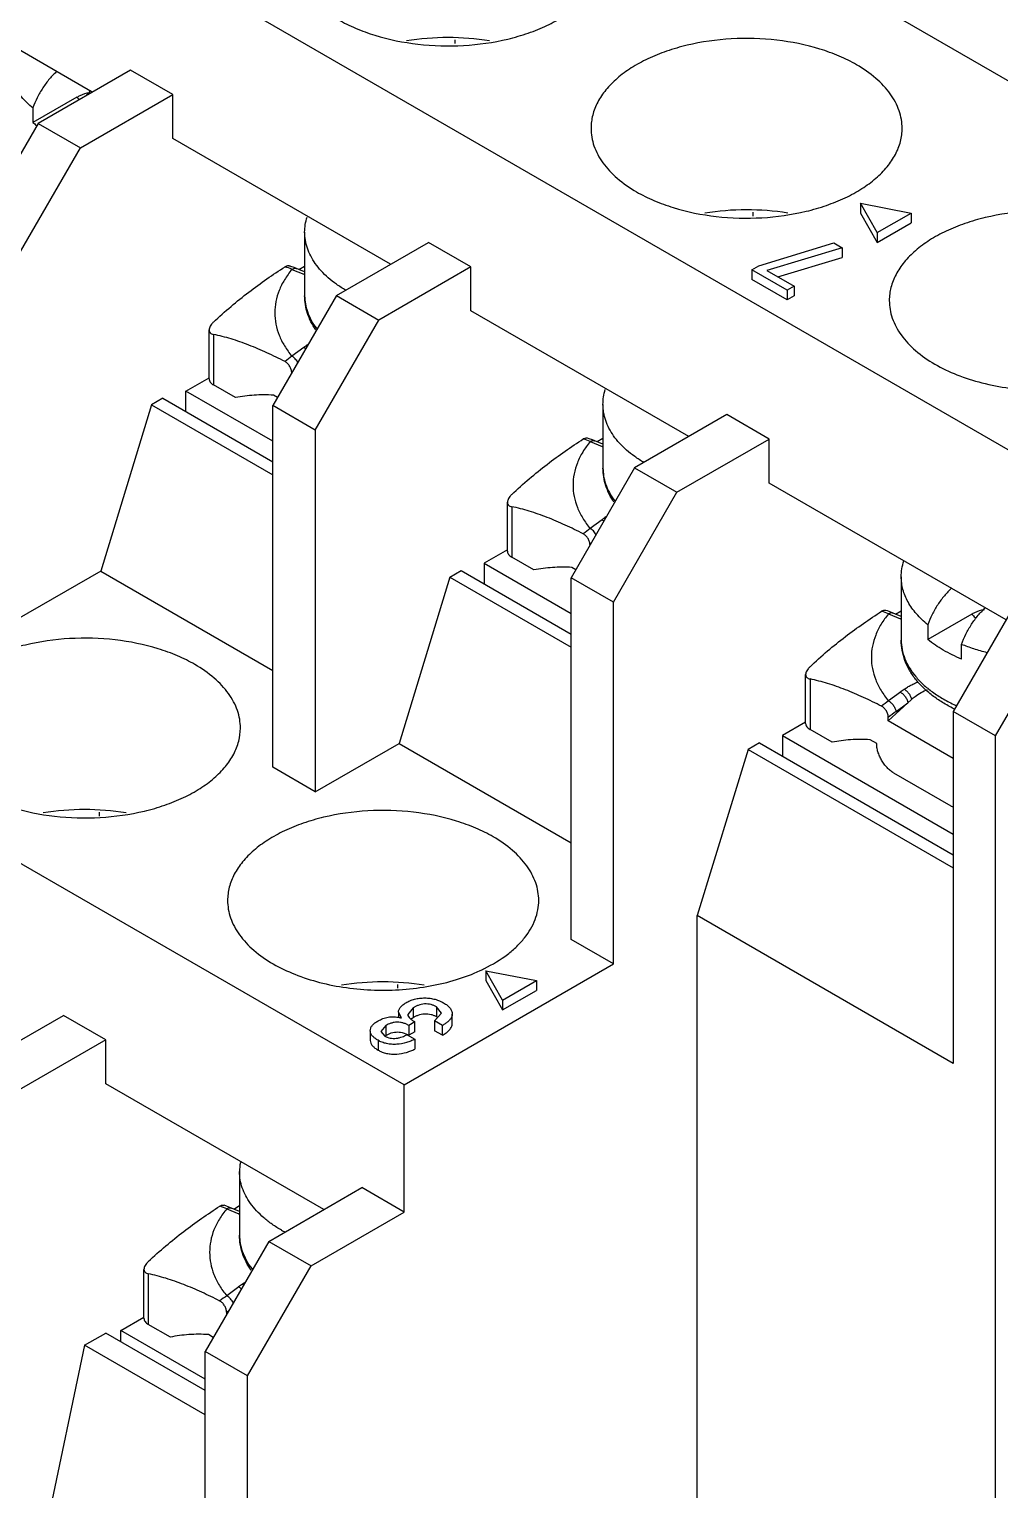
# Model space of a CAD drawing. Header units: millimetres. Extents: x 10.6 to 82, y 34.2 to 95.1.
# Drawn here: x 22.59 to 38.82, y 47.12 to 71.52 of the extents above; entities that cross this region are included whole.
import ezdxf

# ---------------------------------------------------------------- set-up
doc = ezdxf.new("R2010")
doc.units = ezdxf.units.MM
doc.header["$LTSCALE"] = 8.408249
doc.layers.get('0').update_dxf_attribs({"linetype": 'CONTINUOUS'})

msp = doc.modelspace()

# ---------------------------------------------------------------- linework, layer by layer
at = {"color": 7}
for p, q in [((43.094, 68.262), (26.832, 77.65)), ((39.947, 63.914), (19.299, 75.834)), ((23.648, 70.466), (20.007, 72.568)), ((29.708, 71.336), (29.708, 71.274)), ((24.285, 70.833), (22.743, 69.943)), ((24.992, 70.425), (24.285, 70.833)), ((23.391, 70.379), (22.657, 69.955)), ((23.45, 69.535), (24.992, 70.425)), ((24.992, 69.69), (24.992, 70.425)), ((22.657, 70.2), (22.657, 69.955)), ((22.743, 69.943), (21.682, 68.106)), ((22.743, 69.943), (23.45, 69.535)), ((28.633, 67.588), (24.992, 69.69)), ((22.39, 67.698), (23.45, 69.535)), ((36.485, 68.607), (36.485, 68.444)), ((36.767, 68.117), (36.485, 68.607)), ((36.485, 68.607), (37.333, 68.444)), ((34.693, 68.395), (34.693, 68.458)), ((36.485, 68.444), (36.767, 67.954)), ((36.767, 68.117), (37.333, 68.444)), ((37.333, 68.444), (37.333, 68.281)), ((27.198, 68.125), (27.198, 67.063)), ((36.767, 67.954), (37.333, 68.281)), ((36.767, 68.117), (36.767, 67.954)), ((27.728, 67.065), (29.27, 67.955)), ((29.977, 67.547), (29.27, 67.955)), ((34.789, 67.563), (36.041, 67.946)), ((36.18, 67.866), (34.921, 67.487)), ((36.041, 67.946), (36.18, 67.866)), ((36.18, 67.866), (36.18, 67.703)), ((35.107, 67.38), (36.18, 67.703)), ((26.986, 67.504), (27.183, 67.422)), ((27.198, 67.46), (27.063, 67.516)), ((27.102, 67.5), (27.198, 67.556)), ((29.977, 67.547), (28.435, 66.657)), ((29.977, 66.812), (29.977, 67.547)), ((34.671, 67.495), (34.789, 67.563)), ((34.671, 67.495), (34.671, 67.332)), ((35.261, 67.155), (34.671, 67.495)), ((34.921, 67.487), (35.379, 67.223)), ((35.261, 66.992), (34.671, 67.332)), ((35.379, 67.223), (35.261, 67.155)), ((35.261, 67.155), (35.261, 66.992)), ((35.379, 67.223), (35.379, 67.06)), ((27.728, 67.065), (26.668, 65.228)), ((27.728, 67.065), (28.435, 66.657)), ((35.379, 67.06), (35.261, 66.992)), ((27.375, 64.82), (28.435, 66.657)), ((33.618, 64.71), (29.977, 66.812)), ((25.601, 65.675), (25.601, 66.492)), ((25.674, 66.418), (25.674, 65.573)), ((27.183, 66.198), (26.986, 66.051)), ((25.214, 65.471), (25.601, 65.694)), ((25.214, 65.128), (25.214, 65.471)), ((26.668, 64.632), (25.214, 65.471)), ((26.042, 65.361), (25.674, 65.573)), ((26.745, 65.363), (26.678, 65.402)), ((24.638, 65.24), (23.79, 62.464)), ((24.829, 65.351), (24.638, 65.24)), ((24.638, 65.24), (26.668, 64.069)), ((24.829, 65.351), (26.668, 64.289)), ((26.668, 59.186), (26.668, 65.228)), ((27.375, 64.82), (26.668, 65.228)), ((32.184, 65.247), (32.184, 64.185)), ((34.255, 65.077), (32.713, 64.187)), ((34.962, 64.669), (34.255, 65.077)), ((27.375, 64.82), (27.375, 58.778)), ((32.184, 64.677), (32.087, 64.622)), ((33.42, 63.779), (34.962, 64.669)), ((34.962, 63.934), (34.962, 64.669)), ((31.971, 64.626), (32.169, 64.544)), ((32.184, 64.582), (32.048, 64.638)), ((32.713, 64.187), (31.653, 62.35)), ((32.713, 64.187), (33.42, 63.779)), ((38.922, 61.648), (34.962, 63.934)), ((32.36, 61.942), (33.42, 63.779)), ((30.586, 62.797), (30.586, 63.614)), ((30.659, 63.539), (30.659, 62.695)), ((32.169, 63.319), (31.971, 63.173)), ((28.86, 53.879), (13.197, 62.922)), ((30.586, 62.816), (30.2, 62.593)), ((23.79, 62.464), (22.39, 61.656)), ((23.79, 62.464), (26.668, 60.803)), ((29.623, 62.362), (29.814, 62.473)), ((29.814, 62.473), (31.653, 61.411)), ((30.2, 62.593), (30.2, 62.25)), ((30.2, 62.593), (31.653, 61.754)), ((31.027, 62.482), (30.659, 62.695)), ((31.73, 62.485), (31.663, 62.524)), ((29.623, 62.362), (28.775, 59.586)), ((29.623, 62.362), (31.653, 61.191)), ((31.653, 56.308), (31.653, 62.35)), ((32.36, 61.942), (31.653, 62.35)), ((37.169, 62.369), (37.169, 61.307)), ((39.24, 62.199), (38.038, 60.117)), ((32.36, 55.9), (32.36, 61.942)), ((36.956, 61.748), (37.154, 61.666)), ((37.169, 61.704), (37.034, 61.76)), ((37.072, 61.744), (37.169, 61.799)), ((38.346, 61.744), (37.613, 61.321)), ((38.745, 59.709), (39.947, 61.791)), ((37.613, 61.566), (37.613, 61.321)), ((38.178, 60.994), (38.178, 61.239)), ((35.571, 59.919), (35.571, 60.736)), ((35.644, 60.661), (35.644, 59.817)), ((37.341, 60.321), (36.952, 59.96)), ((37.154, 60.441), (36.956, 60.295)), ((37.082, 60.118), (37.28, 60.264)), ((38.038, 60.117), (38.038, 54.238)), ((38.745, 59.709), (38.038, 60.117)), ((35.571, 59.938), (35.185, 59.715)), ((36.013, 59.604), (35.644, 59.817)), ((36.952, 59.96), (36.952, 60.018)), ((38.038, 59.333), (36.952, 59.96)), ((27.375, 58.778), (28.775, 59.586)), ((28.775, 59.586), (31.653, 57.925)), ((34.799, 59.594), (34.608, 59.484)), ((34.799, 59.594), (38.038, 57.725)), ((35.185, 59.715), (35.185, 59.372)), ((35.185, 59.715), (38.038, 58.068)), ((36.758, 59.582), (36.648, 59.645)), ((38.745, 43.052), (38.745, 59.709)), ((34.608, 59.484), (33.76, 56.708)), ((34.608, 59.484), (38.038, 57.504)), ((27.375, 58.778), (26.668, 59.186)), ((37.041, 59.092), (37.995, 58.541)), ((23.768, 58.372), (23.768, 58.435)), ((33.76, 45.93), (33.76, 56.708)), ((38.038, 54.238), (33.76, 56.708)), ((32.36, 55.9), (31.653, 56.308)), ((28.86, 53.879), (32.36, 55.9)), ((30.507, 55.296), (30.224, 55.786)), ((30.224, 55.786), (30.224, 55.622)), ((30.224, 55.786), (31.073, 55.622)), ((28.754, 55.494), (28.754, 55.557)), ((30.224, 55.622), (30.507, 55.132)), ((30.507, 55.296), (31.073, 55.622)), ((30.507, 55.132), (31.073, 55.459)), ((31.073, 55.622), (31.073, 55.459)), ((29.011, 55.168), (28.921, 55.059)), ((29.011, 55.168), (29.011, 55.005)), ((29.485, 55.078), (29.4, 55.184)), ((29.4, 55.184), (29.4, 55.021)), ((30.507, 55.296), (30.507, 55.132)), ((21.612, 54.144), (23.167, 55.042)), ((23.874, 54.634), (23.167, 55.042)), ((28.817, 54.999), (28.766, 55.095)), ((28.766, 55.095), (28.766, 54.999)), ((29.042, 54.932), (28.939, 54.872)), ((28.996, 54.996), (29.011, 55.005)), ((29.042, 54.768), (29.042, 54.932)), ((29.367, 54.949), (29.485, 55.078)), ((29.367, 54.949), (29.367, 54.785)), ((29.499, 54.872), (29.367, 54.949)), ((29.665, 54.901), (29.665, 55.064)), ((28.295, 54.784), (28.295, 54.621)), ((28.553, 54.87), (28.471, 54.774)), ((28.471, 54.774), (28.54, 54.695)), ((28.536, 54.696), (28.553, 54.707)), ((28.553, 54.87), (28.553, 54.707)), ((28.91, 54.719), (29.042, 54.642)), ((28.939, 54.872), (28.939, 54.709)), ((29.042, 54.768), (28.939, 54.709)), ((29.499, 54.709), (29.367, 54.785)), ((29.499, 54.709), (29.499, 54.872)), ((23.874, 54.634), (22.319, 53.736)), ((23.874, 53.899), (23.874, 54.634)), ((28.425, 54.625), (28.425, 54.461)), ((29.042, 54.642), (29.042, 54.479)), ((27.516, 51.797), (23.874, 53.899)), ((28.86, 51.756), (28.86, 53.879)), ((26.11, 52.432), (26.11, 51.37)), ((26.597, 51.266), (28.153, 52.164)), ((28.86, 51.756), (28.153, 52.164)), ((25.897, 51.811), (26.095, 51.729)), ((26.11, 51.767), (25.974, 51.823)), ((26.013, 51.807), (26.11, 51.863)), ((27.304, 50.858), (28.86, 51.756)), ((26.597, 51.266), (25.536, 49.429)), ((26.597, 51.266), (27.304, 50.858)), ((24.512, 49.982), (24.512, 50.799)), ((26.243, 49.021), (27.304, 50.858)), ((24.585, 50.724), (24.585, 49.88)), ((26.095, 50.505), (25.897, 50.358)), ((25.893, 50.081), (25.893, 50.048)), ((24.126, 49.778), (24.512, 50.001)), ((24.126, 49.59), (24.126, 49.778)), ((25.536, 48.964), (24.126, 49.778)), ((24.953, 49.667), (24.585, 49.88)), ((23.521, 49.531), (22.814, 46.183)), ((23.521, 49.531), (23.874, 49.735)), ((25.536, 48.368), (23.521, 49.531)), ((25.536, 48.776), (23.874, 49.735)), ((25.671, 49.662), (25.589, 49.709)), ((26.243, 49.021), (25.536, 49.429)), ((25.536, 42.815), (25.536, 49.429)), ((26.243, 41.591), (26.243, 49.021))]:
    msp.add_line(p, q, dxfattribs=at)
for points in [[(27.063, 67.516), (27.022, 67.533), (26.968, 67.554), (26.942, 67.563)], [(32.048, 64.638), (32.007, 64.655), (31.953, 64.675), (31.927, 64.685)], [(37.034, 61.76), (36.992, 61.777), (36.938, 61.797), (36.913, 61.807)], [(25.974, 51.823), (25.933, 51.84), (25.879, 51.861), (25.853, 51.87)]]:
    msp.add_lwpolyline(points, dxfattribs=at)
for centre, radius, start, end in [((24.004, 70.949), 0.837, 222.9553, 226.5997), ((24.519, 69.502), 1.332, 132.2518, 137.0794), ((23.791, 71.353), 1.8, 230.9379, 233.3233), ((25.898, 64.808), 2.907, 68.0332, 70.4807), ((29.289, 72.447), 5.448, 247.2659, 247.4374), ((30.969, 61.098), 6.352, 125.8654, 126.5872), ((27.109, 66.056), 0.16, 59.9915, 62.3242), ((29.622, 62.429), 4.48, 126.0415, 127.9006), ((26.911, 65.909), 0.161, 59.9931, 62.1033), ((30.884, 61.93), 2.907, 68.0332, 70.4807), ((32.041, 64.518), 0.129, 120.0139, 122.7052), ((32.239, 64.435), 0.13, 120.0168, 122.9683), ((34.274, 69.568), 5.448, 247.2659, 247.4374), ((32.233, 64.445), 0.117, 114.9337, 120.0333), ((35.954, 58.22), 6.352, 125.8654, 126.5872), ((32.094, 63.178), 0.16, 59.9915, 62.3242), ((34.607, 59.551), 4.48, 126.0415, 127.9006), ((35.869, 59.052), 2.907, 68.0332, 70.4807), ((37.026, 61.639), 0.129, 120.0139, 122.7052), ((37.224, 61.557), 0.13, 120.0168, 122.9683), ((39.259, 66.69), 5.448, 247.2659, 247.4374), ((37.218, 61.567), 0.117, 114.9353, 120.0333), ((39.592, 56.672), 4.48, 126.0415, 127.9006), ((36.882, 60.155), 0.158, 59.9779, 62.1185), ((40.939, 55.341), 6.352, 125.8654, 126.5872), ((37.081, 60.302), 0.157, 59.973, 62.3427), ((39.74, 56.532), 4.464, 126.544, 128.6469), ((39.167, 62.423), 2.521, 243.6651, 243.8133), ((39.186, 62.643), 2.663, 245.2466, 245.5984), ((28.957, 58.34), 2.807, 294.7012, 296.4296), ((28.664, 54.427), 0.592, 79.2099, 80.416), ((26.916, 52.432), 0.807, 169.1444, 179.9874), ((24.81, 49.115), 2.907, 68.0332, 70.4807), ((28.2, 56.753), 5.448, 247.2659, 247.4374), ((27.973, 53.462), 2.321, 240.0102, 241.5396), ((29.88, 45.405), 6.352, 125.8654, 126.5872), ((26.566, 49.997), 0.688, 122.9919, 126.2899), ((28.533, 46.736), 4.48, 126.0415, 127.9006), ((25.822, 50.216), 0.161, 59.9931, 62.1033), ((26.02, 50.363), 0.16, 59.9915, 62.3242), ((28.715, 46.552), 4.518, 128.0695, 128.6437)]:
    msp.add_arc(centre, radius, start, end, dxfattribs=at)
for points, knots in [([(27.76, 71.677), (27.853, 71.623), (28.054, 71.524), (28.493, 71.365), (29.099, 71.244), (29.849, 71.223), (30.469, 71.31), (30.931, 71.443), (31.244, 71.569), (31.522, 71.72), (31.759, 71.893), (31.95, 72.085), (32.092, 72.293), (32.179, 72.512), (32.198, 72.664), (32.198, 72.738)], [0, 0, 0, 0, 0.062392, 0.12881, 0.270304, 0.417367, 0.561619, 0.630255, 0.695382, 0.756364, 0.812833, 0.864766, 0.912567, 0.957168, 1, 1, 1, 1]), ([(28.9, 71.326), (29.129, 71.363), (29.593, 71.399), (30.058, 71.364), (30.287, 71.328)], [0, 0, 0, 0, 0.49989, 1, 1, 1, 1]), ([(36.422, 70.921), (36.329, 70.975), (36.128, 71.074), (35.689, 71.233), (35.083, 71.354), (34.333, 71.375), (33.713, 71.288), (33.251, 71.155), (32.938, 71.029), (32.66, 70.878), (32.423, 70.705), (32.232, 70.512), (32.09, 70.305), (32.003, 70.086), (31.984, 69.934), (31.984, 69.86)], [0, 0, 0, 0, 0.062392, 0.12881, 0.270304, 0.417367, 0.561619, 0.630255, 0.695382, 0.756364, 0.812833, 0.864766, 0.912567, 0.957168, 1, 1, 1, 1]), ([(22.657, 70.2), (22.589, 70.256), (22.494, 70.345), (22.389, 70.478), (22.326, 70.579), (22.276, 70.683), (22.24, 70.788), (22.218, 70.895), (22.213, 70.967), (22.213, 71.003)], [0, 0, 0, 0, 0.279024, 0.409688, 0.534968, 0.655621, 0.772583, 0.886957, 1, 1, 1, 1]), ([(23.058, 70.814), (23.014, 70.774), (22.929, 70.686), (22.819, 70.537), (22.726, 70.374), (22.677, 70.259), (22.657, 70.2)], [0, 0, 0, 0, 0.241641, 0.49354, 0.748789, 1, 1, 1, 1]), ([(37.184, 69.86), (37.184, 69.909), (37.175, 70.009), (37.123, 70.208), (36.991, 70.453), (36.743, 70.713), (36.536, 70.855), (36.422, 70.921)], [0, 0, 0, 0, 0.108162, 0.218372, 0.451339, 0.710478, 1, 1, 1, 1]), ([(23.391, 70.379), (23.409, 70.389), (23.476, 70.424), (23.549, 70.45), (23.603, 70.459)], [0, 0, 0, 0, 0.268493, 1, 1, 1, 1]), ([(31.984, 69.86), (31.984, 69.811), (31.992, 69.711), (32.044, 69.511), (32.177, 69.267), (32.424, 69.007), (32.631, 68.864), (32.745, 68.798)], [0, 0, 0, 0, 0.108162, 0.218372, 0.451339, 0.710478, 1, 1, 1, 1]), ([(32.745, 68.798), (32.838, 68.745), (33.039, 68.646), (33.479, 68.486), (34.084, 68.365), (34.835, 68.345), (35.454, 68.432), (35.916, 68.565), (36.229, 68.691), (36.507, 68.842), (36.744, 69.015), (36.936, 69.207), (37.077, 69.415), (37.164, 69.634), (37.184, 69.786), (37.184, 69.86)], [0, 0, 0, 0, 0.062392, 0.12881, 0.270304, 0.417367, 0.561619, 0.630255, 0.695382, 0.756364, 0.812833, 0.864766, 0.912567, 0.957168, 1, 1, 1, 1]), ([(27.198, 68.125), (27.198, 68.167), (27.205, 68.252), (27.225, 68.335), (27.238, 68.376)], [0, 0, 0, 0, 0.495965, 1, 1, 1, 1]), ([(33.885, 68.448), (34.114, 68.485), (34.578, 68.521), (35.043, 68.486), (35.272, 68.45)], [0, 0, 0, 0, 0.49989, 1, 1, 1, 1]), ([(41.407, 68.043), (41.314, 68.097), (41.114, 68.196), (40.674, 68.355), (40.068, 68.476), (39.318, 68.497), (38.698, 68.41), (38.236, 68.277), (37.923, 68.151), (37.645, 68), (37.408, 67.826), (37.217, 67.634), (37.076, 67.427), (36.989, 67.208), (36.969, 67.056), (36.969, 66.982)], [0, 0, 0, 0, 0.062392, 0.12881, 0.270304, 0.417367, 0.561619, 0.630255, 0.695382, 0.756364, 0.812833, 0.864766, 0.912567, 0.957168, 1, 1, 1, 1]), ([(27.884, 67.155), (27.831, 67.186), (27.73, 67.251), (27.593, 67.36), (27.474, 67.475), (27.375, 67.597), (27.297, 67.724), (27.24, 67.855), (27.206, 67.989), (27.198, 68.08), (27.198, 68.125)], [0, 0, 0, 0, 0.148259, 0.288928, 0.421976, 0.547837, 0.667263, 0.781374, 0.891681, 1, 1, 1, 1]), ([(25.674, 66.622), (25.769, 66.712), (25.962, 66.885), (26.261, 67.125), (26.563, 67.345), (26.768, 67.482), (26.87, 67.548)], [0, 0, 0, 0, 0.259903, 0.512674, 0.759011, 1, 1, 1, 1]), ([(26.986, 67.504), (26.94, 67.45), (26.859, 67.337), (26.767, 67.155), (26.711, 66.968), (26.692, 66.778), (26.711, 66.587), (26.767, 66.4), (26.859, 66.218), (26.94, 66.105), (26.986, 66.051)], [0, 0, 0, 0, 0.134032, 0.260625, 0.381755, 0.499995, 0.618237, 0.739369, 0.865966, 1, 1, 1, 1]), ([(26.87, 67.548), (26.876, 67.552), (26.888, 67.559), (26.907, 67.565), (26.926, 67.567), (26.937, 67.565), (26.942, 67.563)], [0, 0, 0, 0, 0.288938, 0.549954, 0.784553, 1, 1, 1, 1]), ([(26.986, 67.504), (26.992, 67.508), (27.004, 67.515), (27.024, 67.521), (27.044, 67.522), (27.057, 67.519), (27.063, 67.516)], [0, 0, 0, 0, 0.25941, 0.513244, 0.759335, 1, 1, 1, 1]), ([(27.382, 66.492), (27.353, 66.535), (27.3, 66.624), (27.242, 66.767), (27.206, 66.914), (27.198, 67.014), (27.198, 67.063)], [0, 0, 0, 0, 0.25706, 0.508099, 0.754973, 1, 1, 1, 1]), ([(27.198, 67.063), (27.198, 67.019), (27.206, 66.929), (27.228, 66.841), (27.243, 66.798)], [0, 0, 0, 0, 0.495512, 1, 1, 1, 1]), ([(36.969, 66.982), (36.969, 66.933), (36.977, 66.833), (37.029, 66.633), (37.162, 66.389), (37.409, 66.129), (37.616, 65.986), (37.73, 65.92)], [0, 0, 0, 0, 0.108162, 0.218372, 0.451339, 0.710478, 1, 1, 1, 1]), ([(25.674, 66.622), (25.663, 66.611), (25.644, 66.591), (25.62, 66.557), (25.605, 66.524), (25.601, 66.502), (25.601, 66.492)], [0, 0, 0, 0, 0.293339, 0.560644, 0.796647, 1, 1, 1, 1]), ([(27.243, 66.798), (27.26, 66.749), (27.303, 66.649), (27.362, 66.559), (27.395, 66.514)], [0, 0, 0, 0, 0.487146, 1, 1, 1, 1]), ([(25.601, 66.492), (25.601, 66.487), (25.602, 66.478), (25.605, 66.465), (25.612, 66.453), (25.623, 66.439), (25.644, 66.426), (25.664, 66.42), (25.674, 66.418)], [0, 0, 0, 0, 0.122875, 0.239708, 0.354185, 0.47014, 0.717926, 1, 1, 1, 1]), ([(26.87, 65.963), (26.77, 66.014), (26.571, 66.111), (26.27, 66.24), (25.973, 66.345), (25.773, 66.397), (25.674, 66.418)], [0, 0, 0, 0, 0.262393, 0.517753, 0.764165, 1, 1, 1, 1]), ([(27.214, 66.177), (27.212, 66.179), (27.204, 66.185), (27.195, 66.191), (27.189, 66.194)], [0, 0, 0, 0, 0.267126, 1, 1, 1, 1]), ([(26.982, 65.774), (26.982, 65.783), (26.981, 65.801), (26.972, 65.839), (26.955, 65.875), (26.933, 65.909), (26.913, 65.931), (26.893, 65.95), (26.877, 65.96), (26.87, 65.963)], [0, 0, 0, 0, 0.114815, 0.238878, 0.502845, 0.636426, 0.765959, 0.88811, 1, 1, 1, 1]), ([(27.085, 65.949), (27.079, 65.96), (27.065, 65.98), (27.042, 66.008), (27.017, 66.031), (27, 66.043), (26.991, 66.048)], [0, 0, 0, 0, 0.270723, 0.539955, 0.787319, 1, 1, 1, 1]), ([(37.73, 65.92), (37.848, 65.852), (38.105, 65.731), (38.523, 65.598), (38.975, 65.512), (39.448, 65.474), (39.924, 65.486), (40.388, 65.548), (40.825, 65.658), (41.099, 65.764), (41.227, 65.826)], [0, 0, 0, 0, 0.113076, 0.234748, 0.362742, 0.494453, 0.626922, 0.757163, 0.882347, 1, 1, 1, 1]), ([(25.601, 65.675), (25.601, 65.666), (25.604, 65.646), (25.619, 65.618), (25.643, 65.593), (25.663, 65.579), (25.674, 65.573)], [0, 0, 0, 0, 0.217772, 0.450927, 0.710222, 1, 1, 1, 1]), ([(26.678, 65.402), (26.623, 65.406), (26.515, 65.409), (26.302, 65.401), (26.145, 65.38), (26.042, 65.361)], [0, 0, 0, 0, 0.258229, 0.510024, 1, 1, 1, 1]), ([(32.184, 65.247), (32.184, 65.289), (32.19, 65.374), (32.21, 65.457), (32.223, 65.498)], [0, 0, 0, 0, 0.495965, 1, 1, 1, 1]), ([(32.869, 64.277), (32.816, 64.308), (32.715, 64.373), (32.578, 64.482), (32.459, 64.597), (32.36, 64.719), (32.282, 64.846), (32.226, 64.977), (32.191, 65.111), (32.184, 65.202), (32.184, 65.247)], [0, 0, 0, 0, 0.148259, 0.288928, 0.421976, 0.547837, 0.667263, 0.781374, 0.891681, 1, 1, 1, 1]), ([(30.659, 63.744), (30.754, 63.834), (30.947, 64.007), (31.246, 64.247), (31.548, 64.467), (31.753, 64.604), (31.855, 64.67)], [0, 0, 0, 0, 0.259903, 0.512674, 0.759011, 1, 1, 1, 1]), ([(31.855, 64.67), (31.861, 64.674), (31.873, 64.681), (31.893, 64.687), (31.911, 64.689), (31.922, 64.687), (31.927, 64.685)], [0, 0, 0, 0, 0.288938, 0.549954, 0.784553, 1, 1, 1, 1]), ([(31.971, 64.626), (31.925, 64.571), (31.844, 64.459), (31.752, 64.277), (31.696, 64.09), (31.677, 63.899), (31.696, 63.709), (31.752, 63.522), (31.844, 63.34), (31.925, 63.227), (31.971, 63.173)], [0, 0, 0, 0, 0.134032, 0.260625, 0.381755, 0.499995, 0.618237, 0.739369, 0.865966, 1, 1, 1, 1]), ([(31.976, 64.629), (31.982, 64.633), (31.993, 64.638), (32.012, 64.643), (32.031, 64.643), (32.043, 64.64), (32.048, 64.638)], [0, 0, 0, 0, 0.259331, 0.512655, 0.758624, 1, 1, 1, 1]), ([(32.367, 63.614), (32.338, 63.657), (32.286, 63.746), (32.227, 63.888), (32.192, 64.035), (32.184, 64.135), (32.184, 64.185)], [0, 0, 0, 0, 0.25706, 0.508099, 0.754973, 1, 1, 1, 1]), ([(32.184, 64.185), (32.184, 64.141), (32.191, 64.051), (32.213, 63.963), (32.228, 63.92)], [0, 0, 0, 0, 0.495512, 1, 1, 1, 1]), ([(30.659, 63.744), (30.648, 63.733), (30.629, 63.712), (30.605, 63.679), (30.59, 63.646), (30.586, 63.624), (30.586, 63.614)], [0, 0, 0, 0, 0.293339, 0.560644, 0.796647, 1, 1, 1, 1]), ([(32.228, 63.92), (32.245, 63.87), (32.288, 63.771), (32.347, 63.68), (32.38, 63.636)], [0, 0, 0, 0, 0.487146, 1, 1, 1, 1]), ([(30.586, 63.614), (30.586, 63.609), (30.587, 63.6), (30.59, 63.587), (30.597, 63.575), (30.608, 63.561), (30.629, 63.547), (30.649, 63.542), (30.659, 63.539)], [0, 0, 0, 0, 0.122875, 0.239708, 0.354185, 0.47014, 0.717926, 1, 1, 1, 1]), ([(31.855, 63.085), (31.755, 63.136), (31.556, 63.233), (31.255, 63.362), (30.958, 63.467), (30.758, 63.519), (30.659, 63.539)], [0, 0, 0, 0, 0.262393, 0.517753, 0.764165, 1, 1, 1, 1]), ([(32.199, 63.299), (32.197, 63.301), (32.189, 63.307), (32.181, 63.313), (32.174, 63.316)], [0, 0, 0, 0, 0.267126, 1, 1, 1, 1]), ([(31.967, 62.896), (31.967, 62.905), (31.966, 62.923), (31.957, 62.961), (31.94, 62.997), (31.918, 63.031), (31.899, 63.053), (31.878, 63.072), (31.863, 63.081), (31.855, 63.085)], [0, 0, 0, 0, 0.114815, 0.238878, 0.502845, 0.636426, 0.765959, 0.88811, 1, 1, 1, 1]), ([(32.07, 63.071), (32.057, 63.094), (32.034, 63.124), (31.998, 63.156), (31.98, 63.168), (31.971, 63.173)], [0, 0, 0, 0, 0.545634, 0.792154, 1, 1, 1, 1]), ([(30.586, 62.797), (30.586, 62.788), (30.589, 62.768), (30.604, 62.74), (30.628, 62.715), (30.648, 62.701), (30.659, 62.695)], [0, 0, 0, 0, 0.217772, 0.450927, 0.710222, 1, 1, 1, 1]), ([(31.663, 62.524), (31.609, 62.528), (31.5, 62.531), (31.287, 62.523), (31.13, 62.501), (31.027, 62.482)], [0, 0, 0, 0, 0.258228, 0.510024, 1, 1, 1, 1]), ([(37.169, 62.369), (37.169, 62.413), (37.176, 62.502), (37.198, 62.589), (37.213, 62.632)], [0, 0, 0, 0, 0.495557, 1, 1, 1, 1]), ([(37.613, 61.566), (37.544, 61.621), (37.449, 61.711), (37.345, 61.844), (37.281, 61.945), (37.231, 62.048), (37.195, 62.154), (37.174, 62.261), (37.169, 62.333), (37.169, 62.369)], [0, 0, 0, 0, 0.279024, 0.409688, 0.534968, 0.655621, 0.772583, 0.886957, 1, 1, 1, 1]), ([(38.013, 62.18), (37.969, 62.14), (37.885, 62.051), (37.774, 61.903), (37.681, 61.74), (37.633, 61.624), (37.613, 61.566)], [0, 0, 0, 0, 0.241641, 0.49354, 0.748789, 1, 1, 1, 1]), ([(35.644, 60.865), (35.739, 60.956), (35.932, 61.129), (36.231, 61.369), (36.533, 61.589), (36.738, 61.726), (36.84, 61.792)], [0, 0, 0, 0, 0.259903, 0.512674, 0.759011, 1, 1, 1, 1]), ([(36.956, 61.748), (36.911, 61.693), (36.829, 61.581), (36.737, 61.399), (36.681, 61.212), (36.663, 61.021), (36.681, 60.831), (36.737, 60.644), (36.829, 60.462), (36.911, 60.349), (36.956, 60.295)], [0, 0, 0, 0, 0.134032, 0.260625, 0.381755, 0.499995, 0.618237, 0.739369, 0.865966, 1, 1, 1, 1]), ([(36.84, 61.792), (36.846, 61.796), (36.859, 61.803), (36.878, 61.809), (36.896, 61.811), (36.907, 61.809), (36.913, 61.807)], [0, 0, 0, 0, 0.288938, 0.549954, 0.784553, 1, 1, 1, 1]), ([(37.034, 61.76), (37.028, 61.762), (37.016, 61.765), (36.997, 61.765), (36.979, 61.76), (36.967, 61.754), (36.961, 61.751)], [0, 0, 0, 0, 0.241376, 0.487346, 0.740671, 1, 1, 1, 1]), ([(38.178, 61.239), (38.198, 61.298), (38.247, 61.413), (38.34, 61.576), (38.45, 61.725), (38.535, 61.813), (38.579, 61.853)], [0, 0, 0, 0, 0.25121, 0.50646, 0.758359, 1, 1, 1, 1]), ([(38.346, 61.744), (38.364, 61.755), (38.431, 61.79), (38.504, 61.815), (38.559, 61.824)], [0, 0, 0, 0, 0.268493, 1, 1, 1, 1]), ([(38.346, 61.744), (38.352, 61.739), (38.374, 61.715), (38.398, 61.693), (38.417, 61.677)], [0, 0, 0, 0, 0.244616, 1, 1, 1, 1]), ([(25.363, 60.903), (25.27, 60.957), (25.069, 61.055), (24.63, 61.215), (24.024, 61.336), (23.273, 61.357), (22.654, 61.27), (22.192, 61.136), (21.879, 61.01), (21.601, 60.859), (21.364, 60.686), (21.172, 60.494), (21.031, 60.286), (20.944, 60.067), (20.924, 59.915), (20.924, 59.841)], [0, 0, 0, 0, 0.062392, 0.12881, 0.270304, 0.417367, 0.561619, 0.630255, 0.695382, 0.756364, 0.812833, 0.864766, 0.912567, 0.957168, 1, 1, 1, 1]), ([(38.048, 60.164), (37.983, 60.196), (37.859, 60.264), (37.687, 60.382), (37.56, 60.491), (37.469, 60.584), (37.389, 60.679), (37.303, 60.805), (37.227, 60.966), (37.179, 61.135), (37.169, 61.25), (37.169, 61.307)], [0, 0, 0, 0, 0.143052, 0.279861, 0.410586, 0.473836, 0.53578, 0.656139, 0.77284, 0.886986, 1, 1, 1, 1]), ([(37.169, 61.307), (37.169, 61.255), (37.179, 61.15), (37.225, 60.995), (37.301, 60.845), (37.405, 60.701), (37.536, 60.565), (37.693, 60.438), (37.872, 60.323), (38.003, 60.256), (38.071, 60.224)], [0, 0, 0, 0, 0.104808, 0.212176, 0.324368, 0.443149, 0.569711, 0.704684, 0.848205, 1, 1, 1, 1]), ([(38.178, 60.994), (38.073, 61.037), (37.876, 61.132), (37.694, 61.255), (37.613, 61.321)], [0, 0, 0, 0, 0.52087, 1, 1, 1, 1]), ([(38.603, 61.1), (38.529, 61.119), (38.386, 61.16), (38.246, 61.211), (38.178, 61.239)], [0, 0, 0, 0, 0.508798, 1, 1, 1, 1]), ([(26.124, 59.841), (26.124, 59.891), (26.116, 59.99), (26.064, 60.19), (25.931, 60.435), (25.684, 60.694), (25.477, 60.837), (25.363, 60.903)], [0, 0, 0, 0, 0.108162, 0.218372, 0.451339, 0.710478, 1, 1, 1, 1]), ([(35.644, 60.865), (35.633, 60.855), (35.614, 60.834), (35.59, 60.801), (35.575, 60.768), (35.571, 60.746), (35.571, 60.736)], [0, 0, 0, 0, 0.293339, 0.560644, 0.796647, 1, 1, 1, 1]), ([(35.571, 60.736), (35.571, 60.731), (35.572, 60.722), (35.576, 60.709), (35.582, 60.697), (35.594, 60.683), (35.614, 60.669), (35.634, 60.663), (35.644, 60.661)], [0, 0, 0, 0, 0.122875, 0.239708, 0.354185, 0.47014, 0.717926, 1, 1, 1, 1]), ([(36.84, 60.207), (36.74, 60.258), (36.541, 60.355), (36.24, 60.483), (35.943, 60.589), (35.743, 60.641), (35.644, 60.661)], [0, 0, 0, 0, 0.262393, 0.517753, 0.764165, 1, 1, 1, 1]), ([(37.218, 60.489), (37.236, 60.501), (37.272, 60.526), (37.331, 60.558), (37.393, 60.588), (37.436, 60.605), (37.458, 60.613)], [0, 0, 0, 0, 0.238628, 0.486185, 0.740316, 1, 1, 1, 1]), ([(36.961, 60.292), (36.968, 60.288), (36.982, 60.278), (37.003, 60.261), (37.023, 60.239), (37.041, 60.215), (37.057, 60.19), (37.07, 60.164), (37.078, 60.14), (37.081, 60.125), (37.082, 60.118)], [0, 0, 0, 0, 0.108992, 0.23346, 0.369953, 0.511821, 0.651799, 0.783105, 0.899921, 1, 1, 1, 1]), ([(37.159, 60.438), (37.166, 60.434), (37.18, 60.425), (37.201, 60.407), (37.221, 60.386), (37.239, 60.362), (37.255, 60.336), (37.268, 60.311), (37.276, 60.287), (37.279, 60.271), (37.28, 60.264)], [0, 0, 0, 0, 0.109074, 0.233604, 0.370129, 0.511995, 0.651936, 0.783188, 0.899953, 1, 1, 1, 1]), ([(37.218, 60.489), (37.225, 60.485), (37.238, 60.477), (37.258, 60.46), (37.278, 60.441), (37.296, 60.418), (37.312, 60.393), (37.326, 60.368), (37.335, 60.344), (37.34, 60.328), (37.341, 60.321)], [0, 0, 0, 0, 0.10413, 0.224039, 0.356964, 0.497008, 0.637505, 0.771703, 0.89354, 1, 1, 1, 1]), ([(37.341, 60.321), (37.36, 60.338), (37.44, 60.405), (37.533, 60.456), (37.607, 60.484)], [0, 0, 0, 0, 0.242361, 1, 1, 1, 1]), ([(36.952, 60.018), (36.952, 60.027), (36.951, 60.045), (36.942, 60.082), (36.926, 60.119), (36.903, 60.153), (36.884, 60.175), (36.863, 60.194), (36.848, 60.203), (36.84, 60.207)], [0, 0, 0, 0, 0.114815, 0.238878, 0.502845, 0.636426, 0.765959, 0.88811, 1, 1, 1, 1]), ([(21.686, 58.78), (21.779, 58.726), (21.98, 58.627), (22.419, 58.468), (23.025, 58.347), (23.775, 58.326), (24.395, 58.413), (24.857, 58.546), (25.17, 58.672), (25.448, 58.823), (25.685, 58.997), (25.876, 59.189), (26.018, 59.397), (26.105, 59.616), (26.124, 59.767), (26.124, 59.841)], [0, 0, 0, 0, 0.062392, 0.12881, 0.270304, 0.417367, 0.561619, 0.630255, 0.695382, 0.756364, 0.812833, 0.864766, 0.912567, 0.957168, 1, 1, 1, 1]), ([(35.571, 59.919), (35.571, 59.909), (35.575, 59.89), (35.59, 59.862), (35.613, 59.837), (35.633, 59.823), (35.644, 59.817)], [0, 0, 0, 0, 0.217772, 0.450927, 0.710222, 1, 1, 1, 1]), ([(36.648, 59.645), (36.594, 59.649), (36.485, 59.653), (36.272, 59.645), (36.115, 59.623), (36.013, 59.604)], [0, 0, 0, 0, 0.258228, 0.510024, 1, 1, 1, 1]), ([(37.041, 59.092), (37.021, 59.104), (36.983, 59.13), (36.931, 59.18), (36.882, 59.238), (36.84, 59.303), (36.805, 59.372), (36.778, 59.443), (36.762, 59.513), (36.758, 59.56), (36.758, 59.582)], [0, 0, 0, 0, 0.114147, 0.237335, 0.366976, 0.499999, 0.633022, 0.762663, 0.885853, 1, 1, 1, 1]), ([(22.826, 58.429), (23.055, 58.466), (23.519, 58.503), (23.984, 58.467), (24.213, 58.431)], [0, 0, 0, 0, 0.49989, 1, 1, 1, 1]), ([(30.348, 58.025), (30.255, 58.079), (30.054, 58.177), (29.615, 58.337), (29.009, 58.458), (28.259, 58.478), (27.639, 58.392), (27.177, 58.258), (26.864, 58.132), (26.586, 57.981), (26.349, 57.808), (26.158, 57.616), (26.016, 57.408), (25.929, 57.189), (25.91, 57.037), (25.91, 56.963)], [0, 0, 0, 0, 0.062392, 0.12881, 0.270304, 0.417367, 0.561619, 0.630255, 0.695382, 0.756364, 0.812833, 0.864766, 0.912567, 0.957168, 1, 1, 1, 1]), ([(38.038, 58.52), (38.035, 58.522), (38.02, 58.528), (38.006, 58.535), (37.995, 58.541)], [0, 0, 0, 0, 0.242719, 1, 1, 1, 1]), ([(31.11, 56.963), (31.11, 57.012), (31.101, 57.112), (31.049, 57.312), (30.917, 57.557), (30.669, 57.816), (30.462, 57.959), (30.348, 58.025)], [0, 0, 0, 0, 0.108162, 0.218372, 0.451339, 0.710478, 1, 1, 1, 1]), ([(25.91, 56.963), (25.91, 56.914), (25.918, 56.814), (25.97, 56.615), (26.103, 56.37), (26.35, 56.11), (26.557, 55.968), (26.671, 55.902)], [0, 0, 0, 0, 0.108162, 0.218372, 0.451339, 0.710478, 1, 1, 1, 1]), ([(30.206, 55.826), (30.34, 55.892), (30.528, 56.005), (30.743, 56.189), (30.913, 56.374), (31.037, 56.581), (31.099, 56.8), (31.11, 56.909), (31.11, 56.963)], [0, 0, 0, 0, 0.293458, 0.427987, 0.554455, 0.785691, 0.894035, 1, 1, 1, 1]), ([(26.671, 55.902), (26.788, 55.835), (27.041, 55.715), (27.453, 55.583), (27.898, 55.496), (28.364, 55.456), (28.834, 55.466), (29.294, 55.524), (29.729, 55.628), (30.002, 55.73), (30.13, 55.789)], [0, 0, 0, 0, 0.112879, 0.234277, 0.361957, 0.493413, 0.625763, 0.756103, 0.88166, 1, 1, 1, 1]), ([(27.811, 55.551), (28.04, 55.588), (28.504, 55.624), (28.969, 55.589), (29.198, 55.553)], [0, 0, 0, 0, 0.49989, 1, 1, 1, 1]), ([(28.766, 55.095), (28.766, 55.11), (28.773, 55.142), (28.801, 55.184), (28.834, 55.214), (28.865, 55.237), (28.882, 55.247), (28.891, 55.252)], [0, 0, 0, 0, 0.214587, 0.448956, 0.711192, 0.852492, 1, 1, 1, 1]), ([(28.891, 55.252), (28.902, 55.258), (28.924, 55.27), (28.971, 55.292), (29.036, 55.314), (29.119, 55.33), (29.192, 55.334), (29.25, 55.331), (29.308, 55.326), (29.377, 55.312), (29.441, 55.29), (29.489, 55.268), (29.51, 55.256), (29.521, 55.25)], [0, 0, 0, 0, 0.055958, 0.113827, 0.236248, 0.366086, 0.500131, 0.567338, 0.634017, 0.763552, 0.885952, 0.943954, 1, 1, 1, 1]), ([(29.4, 55.184), (29.393, 55.188), (29.379, 55.196), (29.35, 55.209), (29.291, 55.229), (29.201, 55.238), (29.114, 55.217), (29.052, 55.191), (29.024, 55.176), (29.011, 55.168)], [0, 0, 0, 0, 0.056556, 0.115492, 0.239618, 0.507113, 0.766401, 0.886139, 1, 1, 1, 1]), ([(29.521, 55.25), (29.532, 55.244), (29.552, 55.232), (29.588, 55.205), (29.627, 55.169), (29.657, 55.119), (29.665, 55.082), (29.665, 55.064)], [0, 0, 0, 0, 0.147579, 0.289146, 0.551167, 0.784673, 1, 1, 1, 1]), ([(28.295, 54.784), (28.295, 54.799), (28.298, 54.822), (28.311, 54.849), (28.329, 54.878), (28.355, 54.903), (28.384, 54.925), (28.401, 54.935), (28.41, 54.941)], [0, 0, 0, 0, 0.216212, 0.330168, 0.449588, 0.709796, 0.851479, 1, 1, 1, 1]), ([(28.41, 54.941), (28.422, 54.947), (28.446, 54.961), (28.485, 54.979), (28.526, 54.995), (28.57, 55.008), (28.617, 55.017), (28.665, 55.02), (28.714, 55.018), (28.747, 55.013), (28.763, 55.011)], [0, 0, 0, 0, 0.111254, 0.226525, 0.345762, 0.470677, 0.600508, 0.734034, 0.868072, 1, 1, 1, 1]), ([(28.939, 54.872), (28.926, 54.88), (28.898, 54.895), (28.851, 54.913), (28.8, 54.925), (28.746, 54.929), (28.692, 54.924), (28.626, 54.907), (28.581, 54.886), (28.553, 54.87)], [0, 0, 0, 0, 0.114358, 0.235978, 0.365462, 0.500864, 0.635821, 0.764872, 1, 1, 1, 1]), ([(28.775, 55.008), (28.779, 55.008), (28.793, 55.005), (28.807, 55.001), (28.817, 54.999)], [0, 0, 0, 0, 0.252899, 1, 1, 1, 1]), ([(28.921, 55.059), (28.921, 55.032), (28.946, 55), (28.979, 54.973), (29.006, 54.953), (29.028, 54.94), (29.042, 54.932)], [0, 0, 0, 0, 0.445781, 0.577789, 0.714455, 1, 1, 1, 1]), ([(29.011, 55.005), (29.024, 55.013), (29.052, 55.028), (29.114, 55.054), (29.201, 55.075), (29.291, 55.066), (29.35, 55.046), (29.379, 55.033), (29.393, 55.025), (29.4, 55.021)], [0, 0, 0, 0, 0.113861, 0.233599, 0.492887, 0.760382, 0.884508, 0.943444, 1, 1, 1, 1]), ([(29.665, 55.064), (29.665, 55.055), (29.663, 55.036), (29.651, 55.004), (29.627, 54.969), (29.591, 54.934), (29.547, 54.901), (29.516, 54.882), (29.499, 54.872)], [0, 0, 0, 0, 0.104578, 0.213055, 0.387872, 0.57862, 0.783626, 1, 1, 1, 1]), ([(29.499, 54.709), (29.51, 54.715), (29.532, 54.728), (29.567, 54.752), (29.603, 54.782), (29.637, 54.818), (29.66, 54.858), (29.665, 54.887), (29.665, 54.901)], [0, 0, 0, 0, 0.145262, 0.286388, 0.48694, 0.672599, 0.842269, 1, 1, 1, 1]), ([(28.425, 54.625), (28.416, 54.63), (28.398, 54.641), (28.366, 54.663), (28.331, 54.694), (28.302, 54.737), (28.295, 54.769), (28.295, 54.784)], [0, 0, 0, 0, 0.146813, 0.288173, 0.551915, 0.786603, 1, 1, 1, 1]), ([(28.54, 54.695), (28.553, 54.688), (28.58, 54.673), (28.627, 54.661), (28.678, 54.655), (28.721, 54.658), (28.755, 54.663), (28.787, 54.671), (28.84, 54.686), (28.883, 54.705), (28.91, 54.719)], [0, 0, 0, 0, 0.115156, 0.241057, 0.374264, 0.50857, 0.574621, 0.639163, 0.764591, 1, 1, 1, 1]), ([(28.553, 54.707), (28.582, 54.723), (28.647, 54.754), (28.719, 54.765), (28.757, 54.764)], [0, 0, 0, 0, 0.471241, 1, 1, 1, 1]), ([(28.757, 54.764), (28.771, 54.764), (28.826, 54.759), (28.88, 54.74), (28.916, 54.722)], [0, 0, 0, 0, 0.267264, 1, 1, 1, 1]), ([(28.295, 54.621), (28.295, 54.606), (28.302, 54.573), (28.331, 54.531), (28.366, 54.5), (28.398, 54.477), (28.416, 54.467), (28.425, 54.461)], [0, 0, 0, 0, 0.213397, 0.448085, 0.711827, 0.853187, 1, 1, 1, 1]), ([(29.042, 54.642), (29.02, 54.632), (28.973, 54.611), (28.872, 54.577), (28.763, 54.557), (28.665, 54.557), (28.608, 54.562), (28.567, 54.57), (28.528, 54.579), (28.491, 54.592), (28.457, 54.607), (28.435, 54.619), (28.425, 54.625)], [0, 0, 0, 0, 0.116385, 0.238333, 0.497244, 0.630909, 0.697213, 0.76212, 0.825297, 0.885976, 0.944185, 1, 1, 1, 1]), ([(28.425, 54.461), (28.435, 54.456), (28.457, 54.444), (28.491, 54.429), (28.528, 54.416), (28.567, 54.406), (28.608, 54.399), (28.665, 54.393), (28.763, 54.394), (28.872, 54.414), (28.973, 54.447), (29.02, 54.468), (29.042, 54.479)], [0, 0, 0, 0, 0.055815, 0.114024, 0.174703, 0.23788, 0.302787, 0.369091, 0.502756, 0.761667, 0.883615, 1, 1, 1, 1]), ([(26.813, 51.452), (26.758, 51.483), (26.655, 51.548), (26.515, 51.657), (26.393, 51.774), (26.291, 51.897), (26.211, 52.026), (26.153, 52.159), (26.117, 52.294), (26.11, 52.386), (26.11, 52.432)], [0, 0, 0, 0, 0.148575, 0.28951, 0.422727, 0.548641, 0.668003, 0.78194, 0.891988, 1, 1, 1, 1]), ([(24.585, 50.929), (24.68, 51.019), (24.873, 51.192), (25.172, 51.432), (25.474, 51.652), (25.679, 51.789), (25.781, 51.855)], [0, 0, 0, 0, 0.259903, 0.512674, 0.759011, 1, 1, 1, 1]), ([(25.897, 51.811), (25.851, 51.756), (25.77, 51.644), (25.678, 51.462), (25.622, 51.275), (25.603, 51.084), (25.622, 50.894), (25.678, 50.707), (25.77, 50.525), (25.851, 50.412), (25.897, 50.358)], [0, 0, 0, 0, 0.134032, 0.260625, 0.381755, 0.499995, 0.618237, 0.739369, 0.865966, 1, 1, 1, 1]), ([(25.781, 51.855), (25.787, 51.859), (25.799, 51.866), (25.819, 51.872), (25.837, 51.874), (25.848, 51.872), (25.853, 51.87)], [0, 0, 0, 0, 0.288938, 0.549954, 0.784553, 1, 1, 1, 1]), ([(25.897, 51.811), (25.903, 51.815), (25.915, 51.822), (25.935, 51.828), (25.955, 51.829), (25.968, 51.826), (25.974, 51.823)], [0, 0, 0, 0, 0.25941, 0.513244, 0.759335, 1, 1, 1, 1]), ([(26.303, 50.784), (26.273, 50.828), (26.217, 50.919), (26.156, 51.065), (26.118, 51.216), (26.11, 51.319), (26.11, 51.37)], [0, 0, 0, 0, 0.257464, 0.508559, 0.755269, 1, 1, 1, 1]), ([(26.11, 51.37), (26.11, 51.326), (26.117, 51.236), (26.139, 51.148), (26.154, 51.105)], [0, 0, 0, 0, 0.495512, 1, 1, 1, 1]), ([(26.154, 51.105), (26.172, 51.053), (26.219, 50.947), (26.282, 50.852), (26.318, 50.805)], [0, 0, 0, 0, 0.486237, 1, 1, 1, 1]), ([(24.585, 50.929), (24.574, 50.918), (24.555, 50.897), (24.531, 50.864), (24.516, 50.831), (24.512, 50.809), (24.512, 50.799)], [0, 0, 0, 0, 0.293339, 0.560644, 0.796647, 1, 1, 1, 1]), ([(24.512, 50.799), (24.512, 50.794), (24.513, 50.785), (24.516, 50.772), (24.523, 50.76), (24.534, 50.746), (24.555, 50.733), (24.575, 50.727), (24.585, 50.724)], [0, 0, 0, 0, 0.122875, 0.239708, 0.354185, 0.47014, 0.717926, 1, 1, 1, 1]), ([(25.781, 50.27), (25.681, 50.321), (25.482, 50.418), (25.181, 50.547), (24.884, 50.652), (24.684, 50.704), (24.585, 50.724)], [0, 0, 0, 0, 0.262393, 0.517753, 0.764165, 1, 1, 1, 1]), ([(26.176, 50.541), (26.175, 50.542), (26.169, 50.546), (26.163, 50.549), (26.159, 50.552)], [0, 0, 0, 0, 0.264021, 1, 1, 1, 1]), ([(25.893, 50.081), (25.893, 50.09), (25.892, 50.108), (25.883, 50.146), (25.866, 50.182), (25.844, 50.216), (25.825, 50.238), (25.804, 50.257), (25.788, 50.266), (25.781, 50.27)], [0, 0, 0, 0, 0.114815, 0.238878, 0.502845, 0.636426, 0.765959, 0.88811, 1, 1, 1, 1]), ([(26.005, 50.239), (25.993, 50.264), (25.969, 50.298), (25.932, 50.335), (25.912, 50.349), (25.902, 50.355)], [0, 0, 0, 0, 0.533247, 0.785486, 1, 1, 1, 1]), ([(26.138, 50.473), (26.132, 50.479), (26.12, 50.489), (26.107, 50.498), (26.1, 50.501)], [0, 0, 0, 0, 0.531642, 1, 1, 1, 1]), ([(24.512, 49.982), (24.512, 49.973), (24.515, 49.953), (24.53, 49.925), (24.554, 49.9), (24.574, 49.886), (24.585, 49.88)], [0, 0, 0, 0, 0.217772, 0.450927, 0.710222, 1, 1, 1, 1]), ([(25.589, 49.709), (25.535, 49.713), (25.426, 49.716), (25.213, 49.708), (25.056, 49.687), (24.953, 49.667)], [0, 0, 0, 0, 0.258229, 0.510024, 1, 1, 1, 1])]:
    msp.add_open_spline(points, degree=3, knots=knots, dxfattribs=at)
for points in [[(27.183, 67.422), (27.188, 67.425), (27.193, 67.428), (27.198, 67.43)], [(28.975, 54.982), (28.982, 54.987), (28.989, 54.992), (28.996, 54.996)], [(29.4, 55.021), (29.408, 55.016), (29.416, 55.011), (29.423, 55.006)], [(28.916, 54.722), (28.924, 54.718), (28.931, 54.713), (28.939, 54.709)], [(26.095, 51.729), (26.099, 51.732), (26.104, 51.735), (26.109, 51.737)]]:
    msp.add_open_spline(points, degree=3, dxfattribs=at)

doc.saveas('drawing.dxf')
